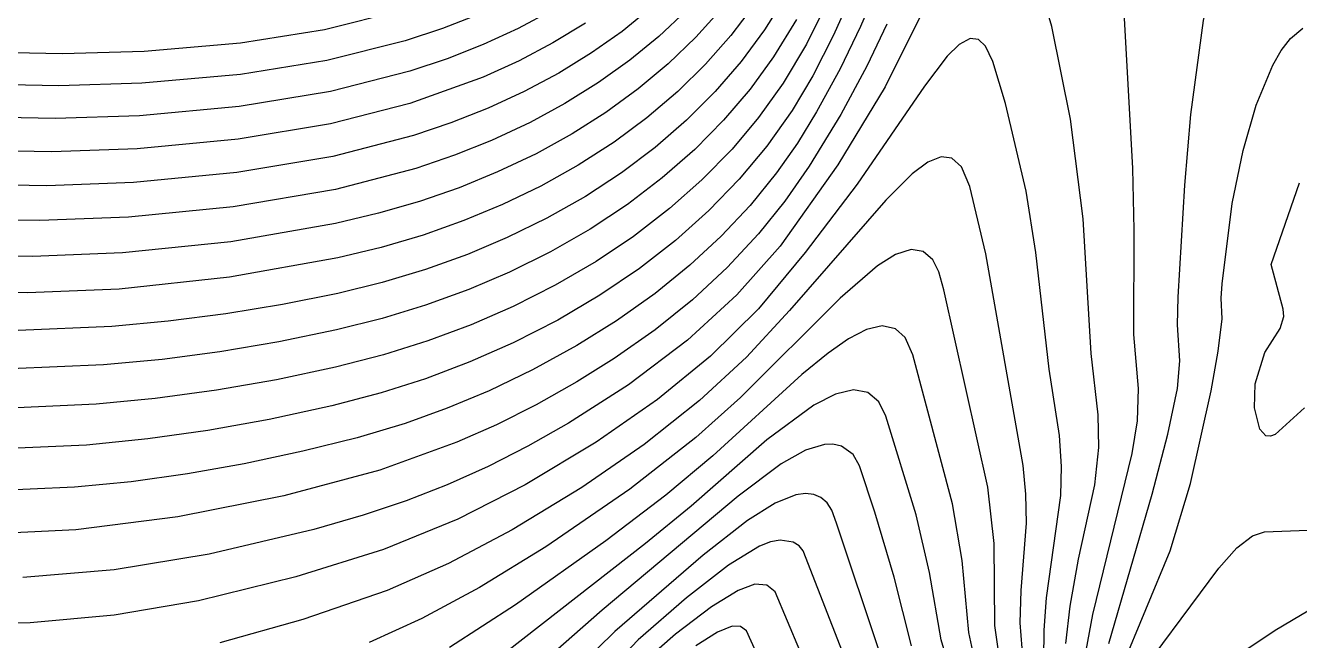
# Model space of a CAD drawing. Header units: inches. Extents: x 2608994 to 2618701, y 1261813 to 1271655.
# Drawn here: x 2614769 to 2616041, y 1270030 to 1270644 of the extents above; entities that cross this region are included whole.
import ezdxf

# ---------------------------------------------------------------- set-up
doc = ezdxf.new("R2010")
doc.units = ezdxf.units.IN
doc.header["$MEASUREMENT"] = 0

msp = doc.modelspace()

# ---------------------------------------------------------------- linework, layer by layer
for points, elevation in [([(2615851, 1270027.1), (2615894.3, 1270175.9), (2615909.8, 1270235.9), (2615919.6, 1270281.5), (2615922, 1270309.1), (2615919.4, 1270345.1), (2615920.2, 1270372.7), (2615926.9, 1270484.3), (2615932.9, 1270555.1), (2615945.6, 1270648.7), (2615953.4, 1270683.5), (2615962.4, 1270711.1), (2615970.9, 1270729.1), (2615980, 1270742.8), (2615990.8, 1270753.6), (2616002.8, 1270760.8), (2616016, 1270764.5), (2616030.4, 1270764.7), (2616068.8, 1270753.6)], 266), ([(2615807.9, 1270027.1), (2615812.4, 1270064.3), (2615820.8, 1270111.1), (2615836.9, 1270185.5), (2615841, 1270222.7), (2615840.5, 1270255.1), (2615833.2, 1270316.3), (2615825.3, 1270450.7), (2615812.7, 1270550.3), (2615794.1, 1270642.7), (2615771, 1270720.7)], 264), ([(2615619, 1270679.9), (2615603.2, 1270642.7), (2615582.8, 1270600.7), (2615559.2, 1270557.5), (2615540.1, 1270526.3), (2615519.2, 1270496.7), (2615492.8, 1270464.3), (2615464, 1270433.6), (2615432.8, 1270404.6), (2615398, 1270376.4), (2615359.6, 1270349.1), (2615320, 1270324.4), (2615275.6, 1270300), (2615232.4, 1270279.3), (2615190.4, 1270261.8), (2615148.4, 1270246.7), (2615100.4, 1270232.4), (2615046.4, 1270218.8), (2614987.6, 1270206.2), (2614931.2, 1270196.3), (2614874.8, 1270188.5), (2614818.4, 1270182.9), (2614729.6, 1270178.9)], 266), ([(2615595.4, 1270677.5), (2615576.2, 1270634.3), (2615555.4, 1270593.5), (2615534.8, 1270559.1), (2615509.6, 1270523.5), (2615482, 1270490.3), (2615451.8, 1270459.1), (2615418.4, 1270429.2), (2615382.4, 1270401.2), (2615342.8, 1270374.5), (2615300.8, 1270349.8), (2615256.4, 1270327.1), (2615213.2, 1270308), (2615168.8, 1270291.3), (2615124.4, 1270277.2), (2615075.2, 1270264.3), (2615012.8, 1270250.6), (2614951.6, 1270239.6), (2614891.6, 1270231.2), (2614830.4, 1270225.1), (2614738, 1270220.8)], 267), ([(2615529.4, 1270675.1), (2615507.2, 1270639.5), (2615483.8, 1270607.9), (2615458, 1270578), (2615429.2, 1270549.2), (2615398, 1270522.2), (2615364.4, 1270496.9), (2615328.4, 1270473.3), (2615290, 1270451.5), (2615250.4, 1270432.1), (2615210.8, 1270415.4), (2615168.8, 1270400.3), (2615125.6, 1270387.3), (2615081.2, 1270376.4), (2615026, 1270365.2), (2614969.6, 1270356), (2614912, 1270348.6), (2614855.6, 1270343.5), (2614762, 1270339.5)], 270), ([(2615496.8, 1270664.3), (2615473.6, 1270633.7), (2615448.4, 1270605.2), (2615420.8, 1270578.1), (2615389.6, 1270551.5), (2615357.2, 1270527.5), (2615321.2, 1270504.3), (2615284, 1270483.5), (2615245.6, 1270465), (2615207.2, 1270449.1), (2615166.4, 1270434.7), (2615124.4, 1270422.3), (2615081.2, 1270411.8), (2614973.2, 1270392.5), (2614862.8, 1270380.8), (2614771.6, 1270377), (2614678, 1270378.5)], 271), ([(2615464, 1270660.1), (2615438.8, 1270632.1), (2615411.2, 1270605.6), (2615381.2, 1270580.5), (2615348.8, 1270556.9), (2615315.2, 1270535.6), (2615279.2, 1270515.8), (2615240.8, 1270497.6), (2615202.4, 1270481.9), (2615162.8, 1270468.2), (2615122, 1270456.4), (2615078.8, 1270446.1), (2614974.4, 1270428), (2614866.4, 1270417), (2614776.4, 1270413.4), (2614686.4, 1270415)], 272), ([(2615429.2, 1270658.8), (2615401.6, 1270632.8), (2615372.8, 1270609.2), (2615341.6, 1270586.9), (2615308, 1270565.9), (2615273.2, 1270547.1), (2615234.8, 1270529.1), (2615197.6, 1270514.3), (2615159.2, 1270501.2), (2615078.8, 1270480.2), (2614976.8, 1270462.8), (2614872.4, 1270452.4), (2614783.6, 1270449.1), (2614694.8, 1270450.6)], 273), ([(2615393.2, 1270660.7), (2615365, 1270637.9), (2615334.4, 1270616.4), (2615302, 1270596.4), (2615267.2, 1270577.9), (2615231.2, 1270561.2), (2615194, 1270546.5), (2615156.8, 1270533.9), (2615076.4, 1270513.2), (2614980.4, 1270497.1), (2614877.2, 1270487), (2614790.8, 1270483.8), (2614702, 1270485.4)], 274), ([(2615294.8, 1270658.8), (2615261.2, 1270640.9), (2615226.4, 1270624.9), (2615190.4, 1270610.7), (2615153.2, 1270598.2), (2615074, 1270577.9), (2614982.8, 1270563), (2614883.2, 1270553.8), (2614799.2, 1270551.1), (2614714, 1270552.8)], 276), ([(2615144.8, 1270658.7), (2615068, 1270639.5), (2614984, 1270626.2), (2614888, 1270617.8), (2614806.4, 1270615.5), (2614723.6, 1270617.3)], 278), ([(2615569, 1270665.5), (2615549.2, 1270625.2), (2615525.8, 1270586.3), (2615501.2, 1270552), (2615474.8, 1270520.5), (2615444.8, 1270489.7), (2615412.4, 1270461), (2615376.4, 1270433.3), (2615339.2, 1270408.4), (2615298.4, 1270384.6), (2615256.4, 1270363.4), (2615214.4, 1270345.1), (2615171.2, 1270329), (2615126.8, 1270315.2), (2615078.8, 1270302.8), (2615020, 1270290.3), (2614960, 1270279.8), (2614898.8, 1270271.5), (2614840, 1270265.8), (2614746.4, 1270261.5)], 268), ([(2615828.3, 1270019.9), (2615834.9, 1270055.9), (2615874.2, 1270216.7), (2615879.6, 1270249.1), (2615880.5, 1270281.5), (2615875.8, 1270335.5), (2615876.2, 1270439.9), (2615874.8, 1270501.1), (2615866.2, 1270657.1)], 265), ([(2615328.4, 1270646.2), (2615296, 1270626.5), (2615262.4, 1270608.7), (2615226.4, 1270592.3), (2615153.2, 1270565.8), (2615074, 1270545.6), (2614981.6, 1270530.4), (2614880.8, 1270520.8), (2614795.6, 1270517.8), (2614708, 1270519.5)], 275), ([(2615221.6, 1270654.9), (2615185.6, 1270640.8), (2615148.4, 1270628.5), (2615070.4, 1270608.9), (2614984, 1270595), (2614885.6, 1270586.1), (2614802.8, 1270583.6), (2614718.8, 1270585.4)], 277), ([(2615629.5, 1270645.1), (2615609.5, 1270603.1), (2615583.4, 1270555.1), (2615551.7, 1270503.5), (2615527.6, 1270468.6), (2615501.2, 1270435.8), (2615470, 1270402.2), (2615435.2, 1270370), (2615398, 1270340), (2615357.2, 1270311.3), (2615320, 1270288.1), (2615279.2, 1270265.2), (2615239.6, 1270245.3), (2615200, 1270227.8), (2615123.2, 1270200), (2615027.2, 1270174.3), (2614921.6, 1270153.3), (2614819.6, 1270140.3), (2614723.6, 1270135.9)], 265), ([(2615539.1, 1270649.9), (2615516.3, 1270612.7), (2615492.8, 1270580.4), (2615466.4, 1270549.4), (2615437.6, 1270520.1), (2615405.2, 1270491.7), (2615370.4, 1270465.2), (2615333.2, 1270440.6), (2615293.6, 1270417.8), (2615252.8, 1270397.6), (2615212, 1270380.2), (2615168.8, 1270364.6), (2615125.6, 1270351.4), (2615080, 1270340), (2615022.4, 1270328.1), (2614963.6, 1270318.2), (2614906, 1270310.6), (2614847.2, 1270305.2), (2614754.8, 1270301.1)], 269), ([(2615663.6, 1270654.7), (2615627.8, 1270582.7), (2615580.6, 1270504.7), (2615522.8, 1270423.7), (2615479.6, 1270375), (2615430.4, 1270329.7), (2615371.6, 1270285.1), (2615311.6, 1270246.8), (2615270.8, 1270223.8), (2615231.2, 1270203.7), (2615190.4, 1270185.4), (2615149.6, 1270169.4), (2615106.4, 1270155), (2615057.2, 1270140.8), (2614952.8, 1270116.1), (2614858, 1270100.4), (2614766.8, 1270092.7)], 264), ([(2615786.2, 1270011.5), (2615786.4, 1270040.3), (2615788.8, 1270072.7), (2615803, 1270174.7), (2615803.7, 1270203.5), (2615801.7, 1270234.7), (2615791.4, 1270300.7), (2615778.2, 1270417.1), (2615768.3, 1270478.3), (2615747.8, 1270565.9), (2615735.2, 1270607.9), (2615728, 1270623.3), (2615720.8, 1270629.9), (2615712.4, 1270630.7), (2615701.6, 1270624.9), (2615689.6, 1270613.1), (2615666.8, 1270583.3), (2615599.6, 1270485.5), (2615547.8, 1270417.1), (2615501.2, 1270361.1), (2615453.2, 1270313.7), (2615400.4, 1270270.4), (2615339.2, 1270227.8), (2615268.4, 1270185.3), (2615201.2, 1270151.1), (2615126.8, 1270120.8), (2615039.2, 1270093.4), (2614942, 1270069.4), (2614858, 1270055.1), (2614774, 1270047.6), (2614686.4, 1270046.4)], 263), ([(2615863.6, 1270002.5), (2615912.3, 1270119.5), (2615932.6, 1270186.7), (2615953.1, 1270279.1), (2615960.2, 1270318.7), (2615964.2, 1270351.1), (2615963.2, 1270371.5), (2615964.2, 1270385.9), (2615974.2, 1270466.3), (2615985.2, 1270519.1), (2615998, 1270564.2), (2616014.6, 1270604.3), (2616023.2, 1270618.8), (2616032.5, 1270630.7), (2616044.8, 1270641)], 267), ([(2615766.6, 1269997.1), (2615762.6, 1270047.5), (2615763.5, 1270079.9), (2615768.8, 1270147.1), (2615768.2, 1270175.9), (2615765.5, 1270204.7), (2615728.1, 1270415.9), (2615712.1, 1270483.1), (2615704, 1270502.6), (2615694.4, 1270511.4), (2615683.6, 1270512.7), (2615670.4, 1270507.5), (2615654.8, 1270495.9), (2615628.4, 1270469.5), (2615532.1, 1270359.5), (2615489.2, 1270312.8), (2615442.4, 1270269.4), (2615387.2, 1270225.7), (2615324.8, 1270182.8), (2615255.2, 1270140.3), (2615191.6, 1270106.8), (2615130.4, 1270079.9), (2615046.4, 1270050.9), (2614963.6, 1270027.7)], 262), ([(2616046.5, 1270262.3), (2616017.2, 1270235.7), (2616012.4, 1270233.9), (2616007.6, 1270234.2), (2616001.6, 1270240.8), (2615996.4, 1270262.3), (2615997.2, 1270286.3), (2616006.7, 1270317.5), (2616022.2, 1270341.5), (2616025.8, 1270353.5), (2616025.1, 1270360.7), (2616013, 1270405.1), (2616041.4, 1270486.7)], 268), ([(2615743.6, 1270000.7), (2615737.2, 1270045.1), (2615736.4, 1270126.7), (2615730.1, 1270183.1), (2615686.4, 1270379.9), (2615681.4, 1270397.9), (2615675.2, 1270409.9), (2615665.6, 1270418.1), (2615653.6, 1270420.1), (2615638, 1270415.3), (2615620, 1270404.1), (2615582.8, 1270371.8), (2615483.2, 1270272.6), (2615438.8, 1270232.6), (2615372.8, 1270180.9), (2615288.8, 1270123.3), (2615222.8, 1270082.9), (2615165.2, 1270051.9), (2615112.4, 1270028.1)], 261), ([(2615719.2, 1270000.7), (2615711.1, 1270037.9), (2615704.7, 1270109.9), (2615694.9, 1270166.3), (2615655.4, 1270315.1), (2615647.6, 1270332.3), (2615638, 1270341.1), (2615624.8, 1270344), (2615609.2, 1270340.5), (2615591.2, 1270331.2), (2615570.8, 1270316.9), (2615544.4, 1270295.4), (2615455.6, 1270214.4), (2615408.8, 1270175), (2615348.8, 1270129.5), (2615258.8, 1270065.7), (2615192.8, 1270023)], 260), ([(2615693.7, 1269997.1), (2615683.6, 1270030.7), (2615672.1, 1270097.9), (2615658.5, 1270155.5), (2615628.5, 1270253.9), (2615621.3, 1270268.3), (2615610.4, 1270277.6), (2615596, 1270280.2), (2615578, 1270276), (2615556.4, 1270264.8), (2615509.6, 1270230.2), (2615434, 1270164.1), (2615388.4, 1270126.7), (2615249.2, 1270018.4)], 259), ([(2615654, 1270024.7), (2615636.7, 1270093.1), (2615617.4, 1270157.9), (2615602, 1270204.2), (2615595.7, 1270215.5), (2615584, 1270224.1), (2615575.6, 1270225.9), (2615567.2, 1270225.7), (2615548, 1270219.8), (2615524, 1270206.2), (2615480.8, 1270174), (2615345.2, 1270060.2), (2615278.9, 1270001.9)], 258), ([(2615622.4, 1270017.5), (2615579.1, 1270147.1), (2615574.4, 1270160.1), (2615569.8, 1270167.5), (2615563.6, 1270172.8), (2615556.4, 1270175.8), (2615548, 1270176.6), (2615538.4, 1270175.3), (2615518, 1270167), (2615490.4, 1270149.6), (2615446, 1270115.1), (2615357.8, 1270039.1), (2615305.3, 1269987.5)], 257), ([(2615867.2, 1269976.4), (2615960.8, 1270102.3), (2615978.8, 1270122.6), (2615994.4, 1270134.4), (2616006.4, 1270138.4), (2616049.6, 1270140.2)], 268), ([(2615589.9, 1270006.7), (2615545.8, 1270119.5), (2615541.9, 1270124.3), (2615536, 1270128.2), (2615522.8, 1270130.2), (2615513.2, 1270128.4), (2615502.4, 1270124), (2615471.2, 1270105), (2615429.2, 1270072.7), (2615381, 1270030.7), (2615334.2, 1269981.5)], 256), ([(2615542.5, 1270019.9), (2615518, 1270078.7), (2615509.6, 1270085.2), (2615497.6, 1270086.1), (2615480.8, 1270080), (2615454.4, 1270063.7), (2615418.4, 1270036.3), (2615388.4, 1270009.9)], 255), ([(2615881.6, 1269949.4), (2616017, 1270040.3), (2616083.8, 1270079.9)], 269), ([(2615506.1, 1270001.9), (2615489.2, 1270039.7), (2615483.2, 1270043.8), (2615474.8, 1270044.2), (2615460.4, 1270038.4), (2615438.8, 1270024.6)], 254)]:
    msp.add_lwpolyline(points, dxfattribs=dict(elevation=elevation))

doc.saveas('drawing.dxf')
